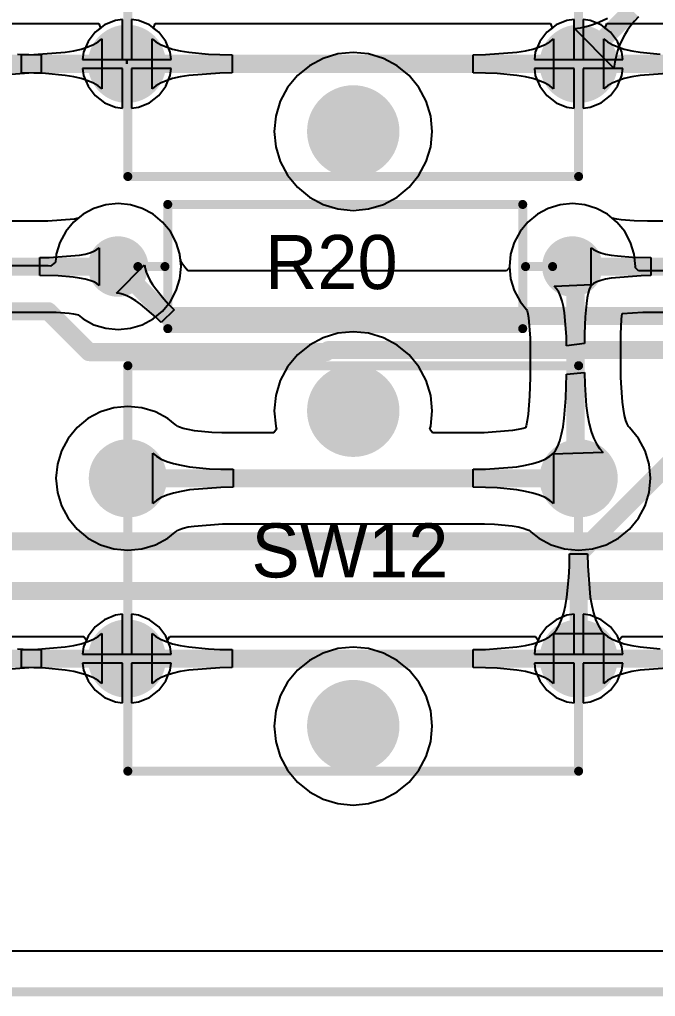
# Model space of a CAD drawing. Header units: millimetres. Extents: x 0 to 140, y 0 to 130.
# Drawn here: x 51.51 to 69.42, y -0.13 to 27.41 of the extents above; entities that cross this region are included whole.
import ezdxf

# ---------------------------------------------------------------- set-up
doc = ezdxf.new("R2010")
doc.units = ezdxf.units.MM
for name, color, linetype in [('BottomLayer', 5, 'Continuous'), ('BottomSolder', 6, 'Continuous'), ('KeepOutLayer', 6, 'Continuous'), ('MultiLayer', 9, 'Continuous'), ('PadHoleLayer', 156, 'Continuous'), ('TopLayer', 1, 'Continuous'), ('TopOverlay', 2, 'Continuous'), ('TopSolder', 216, 'Continuous')]:
    doc.layers.add(name, color=color, linetype=linetype)

msp = doc.modelspace()

# ---------------------------------------------------------------- hatches: boundary and pattern name
at = {"layer": 'BottomLayer'}
h = msp.add_hatch(color=5, dxfattribs=at)
edge = h.paths.add_edge_path()
edge.add_arc((54.532, 26.161), 1, 0, 360)
h = msp.add_hatch(color=5, dxfattribs=at)
edge = h.paths.add_edge_path()
edge.add_arc((67.258, 26.161), 1, 0, 360)
h = msp.add_hatch(color=5, dxfattribs=at)
edge = h.paths.add_edge_path()
edge.add_arc((60.908, 24.256), 1.2, 0, 360)
h = msp.add_hatch(color=5, dxfattribs=at)
edge = h.paths.add_edge_path()
edge.add_arc((54.282, 20.447), 0.75, 0, 360)
h = msp.add_hatch(color=5, dxfattribs=at)
edge = h.paths.add_edge_path()
edge.add_arc((67.082, 20.447), 0.75, 0, 360)
h = msp.add_hatch(color=5, dxfattribs=at)
edge = h.paths.add_edge_path()
edge.add_arc((60.908, 16.383), 1.2, 0, 360)
h = msp.add_hatch(color=5, dxfattribs=at)
edge = h.paths.add_edge_path()
edge.add_arc((54.558, 14.478), 1, 0, 360)
h = msp.add_hatch(color=5, dxfattribs=at)
edge = h.paths.add_edge_path()
edge.add_arc((67.258, 14.478), 1, 0, 360)
h = msp.add_hatch(color=5, dxfattribs=at)
edge = h.paths.add_edge_path()
edge.add_arc((54.532, 9.398), 1, 0, 360)
h = msp.add_hatch(color=5, dxfattribs=at)
edge = h.paths.add_edge_path()
edge.add_arc((67.258, 9.398), 1, 0, 360)
h = msp.add_hatch(color=5, dxfattribs=at)
edge = h.paths.add_edge_path()
edge.add_arc((60.908, 7.493), 1.2, 0, 360)
at = {"layer": 'BottomSolder'}
h = msp.add_hatch(color=6, dxfattribs=at)
edge = h.paths.add_edge_path()
edge.add_arc((54.532, 26.161), 1.102, 0, 360)
h = msp.add_hatch(color=6, dxfattribs=at)
edge = h.paths.add_edge_path()
edge.add_arc((67.258, 26.161), 1.102, 0, 360)
h = msp.add_hatch(color=6, dxfattribs=at)
edge = h.paths.add_edge_path()
edge.add_arc((60.908, 24.256), 1.302, 0, 360)
h = msp.add_hatch(color=6, dxfattribs=at)
edge = h.paths.add_edge_path()
edge.add_arc((54.282, 20.447), 0.852, 0, 360)
h = msp.add_hatch(color=6, dxfattribs=at)
edge = h.paths.add_edge_path()
edge.add_arc((67.082, 20.447), 0.852, 0, 360)
h = msp.add_hatch(color=6, dxfattribs=at)
edge = h.paths.add_edge_path()
edge.add_arc((60.908, 16.383), 1.302, 0, 360)
h = msp.add_hatch(color=6, dxfattribs=at)
edge = h.paths.add_edge_path()
edge.add_arc((54.558, 14.478), 1.102, 0, 360)
h = msp.add_hatch(color=6, dxfattribs=at)
edge = h.paths.add_edge_path()
edge.add_arc((67.258, 14.478), 1.102, 0, 360)
h = msp.add_hatch(color=6, dxfattribs=at)
edge = h.paths.add_edge_path()
edge.add_arc((54.532, 9.398), 1.102, 0, 360)
h = msp.add_hatch(color=6, dxfattribs=at)
edge = h.paths.add_edge_path()
edge.add_arc((67.258, 9.398), 1.102, 0, 360)
h = msp.add_hatch(color=6, dxfattribs=at)
edge = h.paths.add_edge_path()
edge.add_arc((60.908, 7.493), 1.302, 0, 360)
at = {"layer": 'MultiLayer'}
h = msp.add_hatch(color=9, dxfattribs=at)
edge = h.paths.add_edge_path()
edge.add_arc((54.532, 26.161), 1, 0, 360)
h = msp.add_hatch(color=9, dxfattribs=at)
edge = h.paths.add_edge_path()
edge.add_arc((67.258, 26.161), 1, 0, 360)
h = msp.add_hatch(color=9, dxfattribs=at)
edge = h.paths.add_edge_path()
edge.add_arc((60.908, 24.256), 1.2, 0, 360)
h = msp.add_hatch(color=9, dxfattribs=at)
edge = h.paths.add_edge_path()
edge.add_arc((54.282, 20.447), 0.75, 0, 360)
h = msp.add_hatch(color=9, dxfattribs=at)
edge = h.paths.add_edge_path()
edge.add_arc((67.082, 20.447), 0.75, 0, 360)
h = msp.add_hatch(color=9, dxfattribs=at)
edge = h.paths.add_edge_path()
edge.add_arc((60.908, 16.383), 1.2, 0, 360)
h = msp.add_hatch(color=9, dxfattribs=at)
edge = h.paths.add_edge_path()
edge.add_arc((54.558, 14.478), 1, 0, 360)
h = msp.add_hatch(color=9, dxfattribs=at)
edge = h.paths.add_edge_path()
edge.add_arc((67.258, 14.478), 1, 0, 360)
h = msp.add_hatch(color=9, dxfattribs=at)
edge = h.paths.add_edge_path()
edge.add_arc((54.532, 9.398), 1, 0, 360)
h = msp.add_hatch(color=9, dxfattribs=at)
edge = h.paths.add_edge_path()
edge.add_arc((67.258, 9.398), 1, 0, 360)
h = msp.add_hatch(color=9, dxfattribs=at)
edge = h.paths.add_edge_path()
edge.add_arc((60.908, 7.493), 1.2, 0, 360)
at = {"layer": 'PadHoleLayer'}
h = msp.add_hatch(color=156, dxfattribs=at)
edge = h.paths.add_edge_path()
edge.add_arc((54.532, 26.161), 0.6, 0, 360)
h = msp.add_hatch(color=156, dxfattribs=at)
edge = h.paths.add_edge_path()
edge.add_arc((67.258, 26.161), 0.6, 0, 360)
h = msp.add_hatch(color=156, dxfattribs=at)
edge = h.paths.add_edge_path()
edge.add_arc((60.908, 24.256), 1, 0, 360)
h = msp.add_hatch(color=156, dxfattribs=at)
edge = h.paths.add_edge_path()
edge.add_arc((54.282, 20.447), 0.35, 0, 360)
h = msp.add_hatch(color=156, dxfattribs=at)
edge = h.paths.add_edge_path()
edge.add_arc((67.082, 20.447), 0.35, 0, 360)
h = msp.add_hatch(color=156, dxfattribs=at)
edge = h.paths.add_edge_path()
edge.add_arc((60.908, 16.383), 1, 0, 360)
h = msp.add_hatch(color=156, dxfattribs=at)
edge = h.paths.add_edge_path()
edge.add_arc((54.558, 14.478), 0.6, 0, 360)
h = msp.add_hatch(color=156, dxfattribs=at)
edge = h.paths.add_edge_path()
edge.add_arc((67.258, 14.478), 0.6, 0, 360)
h = msp.add_hatch(color=156, dxfattribs=at)
edge = h.paths.add_edge_path()
edge.add_arc((54.532, 9.398), 0.6, 0, 360)
h = msp.add_hatch(color=156, dxfattribs=at)
edge = h.paths.add_edge_path()
edge.add_arc((67.258, 9.398), 0.6, 0, 360)
h = msp.add_hatch(color=156, dxfattribs=at)
edge = h.paths.add_edge_path()
edge.add_arc((60.908, 7.493), 1, 0, 360)
at = {"layer": 'TopLayer'}
h = msp.add_hatch(color=1, dxfattribs=at)
edge = h.paths.add_edge_path()
edge.add_arc((54.532, 26.161), 1, 0, 360)
h = msp.add_hatch(color=1, dxfattribs=at)
edge = h.paths.add_edge_path()
edge.add_arc((67.258, 26.161), 1, 0, 360)
h = msp.add_hatch(color=1, dxfattribs=at)
edge = h.paths.add_edge_path()
edge.add_arc((60.908, 24.256), 1.2, 0, 360)
h = msp.add_hatch(color=1, dxfattribs=at)
edge = h.paths.add_edge_path()
edge.add_arc((54.282, 20.447), 0.75, 0, 360)
h = msp.add_hatch(color=1, dxfattribs=at)
edge = h.paths.add_edge_path()
edge.add_arc((67.082, 20.447), 0.75, 0, 360)
h = msp.add_hatch(color=1, dxfattribs=at)
edge = h.paths.add_edge_path()
edge.add_arc((60.908, 16.383), 1.2, 0, 360)
h = msp.add_hatch(color=1, dxfattribs=at)
edge = h.paths.add_edge_path()
edge.add_arc((54.558, 14.478), 1, 0, 360)
h = msp.add_hatch(color=1, dxfattribs=at)
edge = h.paths.add_edge_path()
edge.add_arc((67.258, 14.478), 1, 0, 360)
h = msp.add_hatch(color=1, dxfattribs=at)
edge = h.paths.add_edge_path()
edge.add_arc((54.532, 9.398), 1, 0, 360)
h = msp.add_hatch(color=1, dxfattribs=at)
edge = h.paths.add_edge_path()
edge.add_arc((67.258, 9.398), 1, 0, 360)
h = msp.add_hatch(color=1, dxfattribs=at)
edge = h.paths.add_edge_path()
edge.add_arc((60.908, 7.493), 1.2, 0, 360)
at = {"layer": 'TopSolder'}
h = msp.add_hatch(color=216, dxfattribs=at)
edge = h.paths.add_edge_path()
edge.add_arc((54.532, 26.161), 1.102, 0, 360)
h = msp.add_hatch(color=216, dxfattribs=at)
edge = h.paths.add_edge_path()
edge.add_arc((67.258, 26.161), 1.102, 0, 360)
h = msp.add_hatch(color=216, dxfattribs=at)
edge = h.paths.add_edge_path()
edge.add_arc((60.908, 24.256), 1.302, 0, 360)
h = msp.add_hatch(color=216, dxfattribs=at)
edge = h.paths.add_edge_path()
edge.add_arc((54.282, 20.447), 0.852, 0, 360)
h = msp.add_hatch(color=216, dxfattribs=at)
edge = h.paths.add_edge_path()
edge.add_arc((67.082, 20.447), 0.852, 0, 360)
h = msp.add_hatch(color=216, dxfattribs=at)
edge = h.paths.add_edge_path()
edge.add_arc((60.908, 16.383), 1.302, 0, 360)
h = msp.add_hatch(color=216, dxfattribs=at)
edge = h.paths.add_edge_path()
edge.add_arc((54.558, 14.478), 1.102, 0, 360)
h = msp.add_hatch(color=216, dxfattribs=at)
edge = h.paths.add_edge_path()
edge.add_arc((67.258, 14.478), 1.102, 0, 360)
h = msp.add_hatch(color=216, dxfattribs=at)
edge = h.paths.add_edge_path()
edge.add_arc((54.532, 9.398), 1.102, 0, 360)
h = msp.add_hatch(color=216, dxfattribs=at)
edge = h.paths.add_edge_path()
edge.add_arc((67.258, 9.398), 1.102, 0, 360)
h = msp.add_hatch(color=216, dxfattribs=at)
edge = h.paths.add_edge_path()
edge.add_arc((60.908, 7.493), 1.302, 0, 360)

# ---------------------------------------------------------------- linework, layer by layer
at = {"layer": 'BottomLayer'}
for p, q in [((54.205, 27.383), (53.9, 27.256)), ((54.405, 27.409), (54.205, 27.383)), ((54.405, 26.288), (54.405, 27.409)), ((54.86, 27.383), (54.659, 27.409)), ((54.659, 27.409), (54.659, 26.288)), ((55.165, 27.256), (54.86, 27.383)), ((66.93, 27.383), (66.625, 27.256)), ((67.131, 27.409), (66.93, 27.383)), ((67.131, 26.288), (67.131, 27.409)), ((67.585, 27.383), (67.385, 27.409)), ((67.385, 27.409), (67.385, 26.288)), ((67.89, 27.256), (67.585, 27.383)), ((67.628, 27.259), (67.781, 27.314)), ((67.781, 27.314), (67.928, 27.379)), ((67.928, 27.379), (68.07, 27.453)), ((68.832, 27.368), (68.728, 27.242)), ((68.945, 27.489), (68.832, 27.368)), ((53.638, 27.055), (53.437, 26.793)), ((53.9, 27.256), (53.638, 27.055)), ((55.427, 27.055), (55.165, 27.256)), ((55.628, 26.793), (55.427, 27.055)), ((66.363, 27.055), (66.162, 26.793)), ((66.625, 27.256), (66.363, 27.055)), ((67.139, 27.154), (67.307, 27.179)), ((68.251, 26.042), (67.139, 27.154)), ((67.307, 27.179), (67.47, 27.214)), ((67.47, 27.214), (67.628, 27.259)), ((68.152, 27.055), (67.89, 27.256)), ((68.353, 26.793), (68.152, 27.055)), ((68.634, 27.11), (68.55, 26.973)), ((68.728, 27.242), (68.634, 27.11)), ((53.437, 26.793), (53.311, 26.488)), ((53.59, 26.705), (53.721, 26.782)), ((53.721, 26.782), (53.826, 26.869)), ((53.826, 26.869), (53.826, 25.453)), ((55.239, 25.453), (55.239, 26.869)), ((55.239, 26.869), (55.343, 26.782)), ((55.343, 26.782), (55.475, 26.705)), ((55.754, 26.488), (55.628, 26.793)), ((66.162, 26.793), (66.036, 26.488)), ((66.315, 26.705), (66.447, 26.782)), ((66.447, 26.782), (66.551, 26.869)), ((66.551, 26.869), (66.551, 25.453)), ((67.964, 25.453), (67.964, 26.869)), ((67.964, 26.869), (68.069, 26.782)), ((68.069, 26.782), (68.2, 26.705)), ((68.479, 26.488), (68.353, 26.793)), ((68.475, 26.831), (68.411, 26.684)), ((68.55, 26.973), (68.475, 26.831)), ((51.913, 26.42), (52.794, 26.488)), ((52.794, 26.488), (53.033, 26.528)), ((53.033, 26.528), (53.246, 26.578)), ((53.246, 26.578), (53.431, 26.637)), ((53.311, 26.488), (53.284, 26.288)), ((53.431, 26.637), (53.59, 26.705)), ((55.475, 26.705), (55.633, 26.637)), ((55.633, 26.637), (55.819, 26.578)), ((55.78, 26.288), (55.754, 26.488)), ((55.819, 26.578), (56.031, 26.528)), ((56.031, 26.528), (56.271, 26.488)), ((56.271, 26.488), (56.831, 26.433)), ((60.473, 26.44), (60.056, 26.313)), ((60.908, 26.483), (60.473, 26.44)), ((61.342, 26.44), (60.908, 26.483)), ((61.76, 26.313), (61.342, 26.44)), ((64.638, 26.42), (65.519, 26.488)), ((65.519, 26.488), (65.759, 26.528)), ((65.759, 26.528), (65.971, 26.578)), ((65.971, 26.578), (66.157, 26.637)), ((66.036, 26.488), (66.01, 26.288)), ((66.157, 26.637), (66.315, 26.705)), ((68.2, 26.705), (68.359, 26.637)), ((68.356, 26.531), (68.311, 26.374)), ((68.411, 26.684), (68.356, 26.531)), ((68.359, 26.637), (68.544, 26.578)), ((68.506, 26.288), (68.479, 26.488)), ((68.544, 26.578), (68.757, 26.528)), ((68.757, 26.528), (68.996, 26.488)), ((68.996, 26.488), (69.556, 26.433)), ((51.447, 26.433), (51.768, 26.42)), ((51.565, 26.415), (51.913, 26.42)), ((51.565, 25.907), (51.565, 26.415)), ((51.768, 26.42), (52.116, 26.415)), ((52.116, 26.415), (52.116, 25.907)), ((53.284, 26.288), (54.405, 26.288)), ((54.659, 26.288), (55.78, 26.288)), ((56.831, 26.433), (57.152, 26.42)), ((57.152, 26.42), (57.5, 26.415)), ((57.5, 26.415), (57.5, 25.907)), ((60.056, 26.313), (59.671, 26.107)), ((62.145, 26.107), (61.76, 26.313)), ((64.291, 26.415), (64.638, 26.42)), ((64.291, 25.907), (64.291, 26.415)), ((66.01, 26.288), (67.131, 26.288)), ((67.385, 26.288), (68.506, 26.288)), ((68.276, 26.211), (68.251, 26.042)), ((68.311, 26.374), (68.276, 26.211)), ((51.768, 25.902), (50.887, 25.834)), ((51.913, 25.902), (51.565, 25.907)), ((52.116, 25.907), (51.768, 25.902)), ((52.234, 25.889), (51.913, 25.902)), ((52.794, 25.834), (52.234, 25.889)), ((54.405, 26.034), (53.284, 26.034)), ((53.284, 26.034), (53.311, 25.834)), ((54.405, 24.913), (54.405, 26.034)), ((55.78, 26.034), (54.659, 26.034)), ((54.659, 26.034), (54.659, 24.913)), ((55.754, 25.834), (55.78, 26.034)), ((57.152, 25.902), (56.271, 25.834)), ((57.5, 25.907), (57.152, 25.902)), ((59.671, 26.107), (59.333, 25.831)), ((62.482, 25.831), (62.145, 26.107)), ((64.638, 25.902), (64.291, 25.907)), ((64.959, 25.889), (64.638, 25.902)), ((65.519, 25.834), (64.959, 25.889)), ((67.131, 26.034), (66.01, 26.034)), ((66.01, 26.034), (66.036, 25.834)), ((67.131, 24.913), (67.131, 26.034)), ((68.506, 26.034), (67.385, 26.034)), ((67.385, 26.034), (67.385, 24.913)), ((68.479, 25.834), (68.506, 26.034)), ((69.877, 25.902), (68.996, 25.834)), ((53.033, 25.794), (52.794, 25.834)), ((53.246, 25.744), (53.033, 25.794)), ((53.431, 25.685), (53.246, 25.744)), ((53.311, 25.834), (53.437, 25.529)), ((53.59, 25.617), (53.431, 25.685)), ((53.721, 25.54), (53.59, 25.617)), ((55.475, 25.617), (55.343, 25.54)), ((55.633, 25.685), (55.475, 25.617)), ((55.628, 25.529), (55.754, 25.834)), ((55.819, 25.744), (55.633, 25.685)), ((56.031, 25.794), (55.819, 25.744)), ((56.271, 25.834), (56.031, 25.794)), ((59.333, 25.831), (59.056, 25.493)), ((62.759, 25.493), (62.482, 25.831)), ((65.759, 25.794), (65.519, 25.834)), ((65.971, 25.744), (65.759, 25.794)), ((66.157, 25.685), (65.971, 25.744)), ((66.036, 25.834), (66.162, 25.529)), ((66.315, 25.617), (66.157, 25.685)), ((66.447, 25.54), (66.315, 25.617)), ((68.2, 25.617), (68.069, 25.54)), ((68.359, 25.685), (68.2, 25.617)), ((68.353, 25.529), (68.479, 25.834)), ((68.544, 25.744), (68.359, 25.685)), ((68.757, 25.794), (68.544, 25.744)), ((68.996, 25.834), (68.757, 25.794)), ((53.437, 25.529), (53.638, 25.267)), ((53.826, 25.453), (53.721, 25.54)), ((55.343, 25.54), (55.239, 25.453)), ((55.427, 25.267), (55.628, 25.529)), ((59.056, 25.493), (58.851, 25.108)), ((62.965, 25.108), (62.759, 25.493)), ((66.162, 25.529), (66.363, 25.267)), ((66.551, 25.453), (66.447, 25.54)), ((68.069, 25.54), (67.964, 25.453)), ((68.152, 25.267), (68.353, 25.529)), ((53.638, 25.267), (53.9, 25.066)), ((53.9, 25.066), (54.205, 24.939)), ((54.86, 24.939), (55.165, 25.066)), ((55.165, 25.066), (55.427, 25.267)), ((58.851, 25.108), (58.724, 24.69)), ((63.092, 24.69), (62.965, 25.108)), ((66.363, 25.267), (66.625, 25.066)), ((66.625, 25.066), (66.93, 24.939)), ((67.585, 24.939), (67.89, 25.066)), ((67.89, 25.066), (68.152, 25.267)), ((54.205, 24.939), (54.405, 24.913)), ((54.659, 24.913), (54.86, 24.939)), ((66.93, 24.939), (67.131, 24.913)), ((67.385, 24.913), (67.585, 24.939)), ((58.724, 24.69), (58.681, 24.256)), ((63.134, 24.256), (63.092, 24.69)), ((58.681, 24.256), (58.724, 23.822)), ((63.092, 23.822), (63.134, 24.256)), ((58.724, 23.822), (58.851, 23.404)), ((62.965, 23.404), (63.092, 23.822)), ((58.851, 23.404), (59.056, 23.019)), ((62.759, 23.019), (62.965, 23.404)), ((59.056, 23.019), (59.333, 22.681)), ((62.482, 22.681), (62.759, 23.019)), ((59.333, 22.681), (59.671, 22.405)), ((62.145, 22.405), (62.482, 22.681)), ((59.671, 22.405), (60.056, 22.199)), ((61.76, 22.199), (62.145, 22.405)), ((53.603, 22.086), (53.296, 21.922)), ((53.936, 22.187), (53.603, 22.086)), ((54.282, 22.222), (53.936, 22.187)), ((54.629, 22.187), (54.282, 22.222)), ((54.961, 22.086), (54.629, 22.187)), ((55.268, 21.922), (54.961, 22.086)), ((60.056, 22.199), (60.473, 22.072)), ((60.473, 22.072), (60.908, 22.029)), ((60.908, 22.029), (61.342, 22.072)), ((61.342, 22.072), (61.76, 22.199)), ((66.403, 22.086), (66.096, 21.922)), ((66.736, 22.187), (66.403, 22.086)), ((67.082, 22.222), (66.736, 22.187)), ((67.429, 22.187), (67.082, 22.222)), ((67.761, 22.086), (67.429, 22.187)), ((68.068, 21.922), (67.761, 22.086)), ((53.057, 21.787), (52.3, 21.728)), ((53.12, 21.8), (53.057, 21.787)), ((53.16, 21.81), (53.12, 21.8)), ((53.296, 21.922), (53.16, 21.81)), ((55.537, 21.702), (55.268, 21.922)), ((66.096, 21.922), (65.828, 21.702)), ((68.205, 21.81), (68.068, 21.922)), ((68.245, 21.8), (68.205, 21.81)), ((68.338, 21.781), (68.245, 21.8)), ((68.459, 21.765), (68.338, 21.781)), ((68.824, 21.736), (68.459, 21.765)), ((52.284, 21.728), (51.088, 21.728)), ((52.3, 21.728), (52.284, 21.728)), ((55.758, 21.433), (55.537, 21.702)), ((65.828, 21.702), (65.607, 21.433)), ((69.197, 21.728), (68.824, 21.736)), ((70.393, 21.728), (69.197, 21.728)), ((55.922, 21.126), (55.758, 21.433)), ((65.607, 21.433), (65.443, 21.126)), ((53.686, 20.925), (53.752, 20.978)), ((53.752, 20.978), (53.752, 19.916)), ((56.023, 20.793), (55.922, 21.126)), ((65.443, 21.126), (65.342, 20.793)), ((67.612, 19.916), (67.612, 20.978)), ((67.612, 20.978), (67.679, 20.925)), ((52.077, 20.701), (52.345, 20.704)), ((52.077, 20.193), (52.077, 20.701)), ((52.345, 20.704), (53.195, 20.77)), ((53.195, 20.77), (53.351, 20.801)), ((53.351, 20.801), (53.485, 20.837)), ((53.485, 20.837), (53.597, 20.878)), ((53.597, 20.878), (53.686, 20.925)), ((56.057, 20.447), (56.023, 20.793)), ((65.342, 20.793), (65.308, 20.447)), ((67.679, 20.925), (67.768, 20.878)), ((67.768, 20.878), (67.879, 20.837)), ((67.879, 20.837), (68.013, 20.801)), ((68.013, 20.801), (68.17, 20.77)), ((68.17, 20.77), (68.349, 20.745)), ((68.349, 20.745), (68.773, 20.712)), ((68.773, 20.712), (69.288, 20.701)), ((69.288, 20.701), (69.288, 20.193)), ((56.023, 20.101), (56.057, 20.447)), ((65.308, 20.447), (65.342, 20.101)), ((52.591, 20.182), (52.077, 20.193)), ((53.016, 20.149), (52.591, 20.182)), ((53.195, 20.124), (53.016, 20.149)), ((53.351, 20.093), (53.195, 20.124)), ((68.17, 20.124), (68.013, 20.093)), ((69.019, 20.19), (68.17, 20.124)), ((69.288, 20.193), (69.019, 20.19)), ((53.485, 20.057), (53.351, 20.093)), ((53.597, 20.016), (53.485, 20.057)), ((53.686, 19.969), (53.597, 20.016)), ((53.752, 19.916), (53.686, 19.969)), ((55.922, 19.768), (56.023, 20.101)), ((65.342, 20.101), (65.443, 19.768)), ((66.572, 19.897), (67.634, 19.939)), ((66.638, 19.823), (66.572, 19.897)), ((67.594, 19.881), (67.558, 19.799)), ((67.634, 19.939), (67.594, 19.881)), ((67.679, 19.969), (67.612, 19.916)), ((67.768, 20.016), (67.679, 19.969)), ((67.879, 20.057), (67.768, 20.016)), ((68.013, 20.093), (67.879, 20.057)), ((55.758, 19.461), (55.922, 19.768)), ((65.443, 19.768), (65.607, 19.461)), ((66.696, 19.728), (66.638, 19.823)), ((66.748, 19.612), (66.696, 19.728)), ((66.792, 19.475), (66.748, 19.612)), ((67.5, 19.564), (67.476, 19.41)), ((67.527, 19.694), (67.5, 19.564)), ((67.558, 19.799), (67.527, 19.694)), ((55.537, 19.192), (55.758, 19.461)), ((65.607, 19.461), (65.793, 19.235)), ((66.83, 19.317), (66.792, 19.475)), ((66.861, 19.139), (66.83, 19.317)), ((67.476, 19.41), (67.443, 19.03)), ((50.972, 19.166), (52.167, 19.166)), ((52.167, 19.166), (52.54, 19.158)), ((52.54, 19.158), (52.905, 19.129)), ((52.905, 19.129), (53.026, 19.113)), ((53.026, 19.113), (53.12, 19.094)), ((53.12, 19.094), (53.16, 19.084)), ((53.16, 19.084), (53.296, 18.972)), ((55.268, 18.972), (55.537, 19.192)), ((65.793, 19.235), (65.805, 19.196)), ((65.805, 19.196), (65.826, 19.11)), ((65.826, 19.11), (65.843, 19.011)), ((65.843, 19.011), (65.888, 18.431)), ((66.913, 18.478), (66.861, 19.139)), ((67.443, 19.03), (67.426, 18.554)), ((68.466, 18.967), (68.48, 19.12)), ((68.48, 19.12), (69.065, 19.166)), ((69.065, 19.166), (69.081, 19.166)), ((69.081, 19.166), (70.277, 19.166)), ((53.296, 18.972), (53.603, 18.808)), ((53.603, 18.808), (53.936, 18.707)), ((54.629, 18.707), (54.961, 18.808)), ((54.961, 18.808), (55.268, 18.972)), ((68.451, 18.538), (68.466, 18.967)), ((53.936, 18.707), (54.282, 18.672)), ((54.282, 18.672), (54.629, 18.707)), ((60.473, 18.567), (60.056, 18.44)), ((60.908, 18.61), (60.473, 18.567)), ((61.342, 18.567), (60.908, 18.61)), ((61.76, 18.44), (61.342, 18.567)), ((66.916, 18.216), (66.913, 18.478)), ((67.426, 18.554), (67.424, 18.279)), ((68.451, 17.329), (68.451, 18.538)), ((59.671, 18.234), (59.333, 17.958)), ((60.056, 18.44), (59.671, 18.234)), ((62.145, 18.234), (61.76, 18.44)), ((62.482, 17.958), (62.145, 18.234)), ((65.888, 18.431), (65.889, 18.376)), ((65.889, 18.376), (65.889, 17.333)), ((67.424, 18.279), (66.916, 18.216)), ((59.333, 17.958), (59.056, 17.62)), ((62.759, 17.62), (62.482, 17.958)), ((59.056, 17.62), (58.851, 17.235)), ((62.965, 17.235), (62.759, 17.62)), ((66.901, 16.738), (66.916, 17.418)), ((66.916, 17.418), (67.424, 17.464)), ((67.424, 17.464), (67.429, 17.123)), ((58.851, 17.235), (58.724, 16.817)), ((63.092, 16.817), (62.965, 17.235)), ((65.889, 17.333), (65.877, 16.791)), ((67.429, 17.123), (67.471, 16.518)), ((68.453, 17.166), (68.451, 17.329)), ((68.491, 16.624), (68.453, 17.166)), ((58.724, 16.817), (58.681, 16.383)), ((63.134, 16.383), (63.092, 16.817)), ((65.877, 16.791), (65.835, 16.288)), ((66.854, 16.172), (66.901, 16.738)), ((68.519, 16.423), (68.491, 16.624)), ((53.783, 16.35), (53.432, 16.162)), ((54.163, 16.465), (53.783, 16.35)), ((54.558, 16.504), (54.163, 16.465)), ((54.953, 16.465), (54.558, 16.504)), ((55.333, 16.35), (54.953, 16.465)), ((55.683, 16.162), (55.333, 16.35)), ((58.681, 16.383), (58.724, 15.949)), ((63.092, 15.949), (63.134, 16.383)), ((65.835, 16.288), (65.809, 16.107)), ((67.471, 16.518), (67.507, 16.254)), ((67.507, 16.254), (67.554, 16.016)), ((68.553, 16.247), (68.519, 16.423)), ((68.59, 16.11), (68.553, 16.247)), ((53.432, 16.162), (53.125, 15.91)), ((55.89, 15.992), (55.683, 16.162)), ((55.917, 15.976), (55.89, 15.992)), ((55.958, 15.942), (55.917, 15.976)), ((65.809, 16.107), (65.779, 15.959)), ((66.819, 15.932), (66.854, 16.172)), ((67.554, 16.016), (67.611, 15.802)), ((68.625, 16.012), (68.59, 16.11)), ((68.652, 15.955), (68.625, 16.012)), ((53.125, 15.91), (52.873, 15.603)), ((55.963, 15.939), (55.958, 15.942)), ((56.017, 15.916), (55.963, 15.939)), ((56.117, 15.884), (56.017, 15.916)), ((56.26, 15.85), (56.117, 15.884)), ((56.432, 15.821), (56.26, 15.85)), ((56.928, 15.773), (56.432, 15.821)), ((57.206, 15.761), (56.928, 15.773)), ((57.364, 15.759), (57.206, 15.761)), ((58.675, 15.759), (57.364, 15.759)), ((58.75, 15.861), (58.675, 15.759)), ((58.724, 15.949), (58.75, 15.861)), ((63.065, 15.861), (63.092, 15.949)), ((63.141, 15.759), (63.065, 15.861)), ((64.452, 15.759), (63.141, 15.759)), ((64.592, 15.761), (64.452, 15.759)), ((65.394, 15.823), (64.592, 15.761)), ((65.556, 15.85), (65.394, 15.823)), ((65.699, 15.884), (65.556, 15.85)), ((65.765, 15.905), (65.699, 15.884)), ((65.779, 15.959), (65.765, 15.905)), ((66.727, 15.539), (66.777, 15.721)), ((66.777, 15.721), (66.819, 15.932)), ((67.611, 15.802), (67.679, 15.615)), ((68.663, 15.939), (68.652, 15.955)), ((68.684, 15.916), (68.663, 15.939)), ((68.69, 15.91), (68.684, 15.916)), ((68.942, 15.603), (68.69, 15.91)), ((52.873, 15.603), (52.686, 15.253)), ((66.669, 15.385), (66.727, 15.539)), ((67.679, 15.615), (67.757, 15.453)), ((67.757, 15.453), (67.846, 15.316)), ((69.129, 15.253), (68.942, 15.603)), ((52.686, 15.253), (52.571, 14.873)), ((55.264, 13.77), (55.264, 15.186)), ((55.264, 15.186), (55.369, 15.099)), ((66.447, 15.099), (66.551, 15.186)), ((66.53, 15.163), (66.603, 15.26)), ((67.945, 15.205), (66.53, 15.163)), ((66.551, 15.186), (66.551, 13.77)), ((66.603, 15.26), (66.669, 15.385)), ((67.846, 15.316), (67.945, 15.205)), ((69.245, 14.873), (69.129, 15.253)), ((52.571, 14.873), (52.532, 14.478)), ((55.369, 15.099), (55.5, 15.022)), ((55.5, 15.022), (55.659, 14.954)), ((55.659, 14.954), (55.844, 14.895)), ((55.844, 14.895), (56.057, 14.845)), ((65.759, 14.845), (65.971, 14.895)), ((65.971, 14.895), (66.157, 14.954)), ((66.157, 14.954), (66.315, 15.022)), ((66.315, 15.022), (66.447, 15.099)), ((69.283, 14.478), (69.245, 14.873)), ((56.057, 14.845), (56.296, 14.805)), ((56.296, 14.805), (56.856, 14.75)), ((56.856, 14.75), (57.177, 14.737)), ((57.177, 14.737), (57.525, 14.732)), ((57.525, 14.732), (57.525, 14.224)), ((64.291, 14.732), (64.638, 14.737)), ((64.291, 14.224), (64.291, 14.732)), ((64.638, 14.737), (65.519, 14.805)), ((65.519, 14.805), (65.759, 14.845)), ((52.532, 14.478), (52.571, 14.083)), ((69.245, 14.083), (69.283, 14.478)), ((52.571, 14.083), (52.686, 13.703)), ((55.844, 14.061), (55.659, 14.002)), ((56.057, 14.111), (55.844, 14.061)), ((56.296, 14.151), (56.057, 14.111)), ((57.177, 14.219), (56.296, 14.151)), ((57.525, 14.224), (57.177, 14.219)), ((64.638, 14.219), (64.291, 14.224)), ((64.959, 14.206), (64.638, 14.219)), ((65.519, 14.151), (64.959, 14.206)), ((65.759, 14.111), (65.519, 14.151)), ((65.971, 14.061), (65.759, 14.111)), ((66.157, 14.002), (65.971, 14.061)), ((69.129, 13.703), (69.245, 14.083)), ((55.369, 13.857), (55.264, 13.77)), ((55.5, 13.934), (55.369, 13.857)), ((55.659, 14.002), (55.5, 13.934)), ((66.315, 13.934), (66.157, 14.002)), ((66.447, 13.857), (66.315, 13.934)), ((66.551, 13.77), (66.447, 13.857)), ((52.686, 13.703), (52.873, 13.353)), ((68.942, 13.353), (69.129, 13.703)), ((52.873, 13.353), (53.125, 13.046)), ((68.69, 13.046), (68.942, 13.353)), ((53.125, 13.046), (53.432, 12.794)), ((55.683, 12.794), (55.89, 12.964)), ((55.89, 12.964), (55.917, 12.98)), ((55.917, 12.98), (55.958, 13.014)), ((55.958, 13.014), (55.963, 13.017)), ((55.963, 13.017), (56.017, 13.04)), ((56.017, 13.04), (56.117, 13.072)), ((56.117, 13.072), (56.26, 13.106)), ((56.26, 13.106), (56.422, 13.133)), ((56.422, 13.133), (57.223, 13.195)), ((57.223, 13.195), (57.364, 13.197)), ((57.364, 13.197), (64.452, 13.197)), ((64.452, 13.197), (64.61, 13.195)), ((64.61, 13.195), (64.888, 13.183)), ((64.888, 13.183), (65.384, 13.135)), ((65.384, 13.135), (65.556, 13.106)), ((65.556, 13.106), (65.699, 13.072)), ((65.699, 13.072), (65.799, 13.04)), ((65.799, 13.04), (65.852, 13.017)), ((65.852, 13.017), (65.857, 13.014)), ((65.857, 13.014), (65.899, 12.98)), ((65.899, 12.98), (65.925, 12.964)), ((65.925, 12.964), (66.132, 12.794)), ((68.383, 12.794), (68.69, 13.046)), ((53.432, 12.794), (53.783, 12.606)), ((55.333, 12.606), (55.683, 12.794)), ((66.132, 12.794), (66.483, 12.606)), ((68.033, 12.606), (68.383, 12.794)), ((53.783, 12.606), (54.163, 12.491)), ((54.163, 12.491), (54.558, 12.452)), ((54.558, 12.452), (54.953, 12.491)), ((54.953, 12.491), (55.333, 12.606)), ((66.483, 12.606), (66.863, 12.491)), ((66.863, 12.491), (67.258, 12.452)), ((67.258, 12.452), (67.653, 12.491)), ((67.653, 12.491), (68.033, 12.606)), ((66.999, 12.003), (67.004, 12.345)), ((67.004, 12.345), (67.512, 12.345)), ((67.512, 12.345), (67.516, 12.003)), ((66.985, 11.686), (66.999, 12.003)), ((67.516, 12.003), (67.585, 11.132)), ((66.93, 11.132), (66.985, 11.686)), ((66.889, 10.894), (66.93, 11.132)), ((67.585, 11.132), (67.627, 10.894)), ((66.838, 10.683), (66.889, 10.894)), ((67.627, 10.894), (67.677, 10.683)), ((53.9, 10.493), (53.638, 10.292)), ((54.205, 10.62), (53.9, 10.493)), ((54.405, 10.646), (54.205, 10.62)), ((54.405, 9.525), (54.405, 10.646)), ((54.86, 10.62), (54.659, 10.646)), ((54.659, 10.646), (54.659, 9.525)), ((55.165, 10.493), (54.86, 10.62)), ((55.427, 10.292), (55.165, 10.493)), ((66.625, 10.493), (66.363, 10.292)), ((66.93, 10.62), (66.625, 10.493)), ((66.709, 10.338), (66.778, 10.497)), ((66.778, 10.497), (66.838, 10.683)), ((67.131, 10.646), (66.93, 10.62)), ((67.131, 9.525), (67.131, 10.646)), ((67.585, 10.62), (67.385, 10.646)), ((67.385, 10.646), (67.385, 9.525)), ((67.89, 10.493), (67.585, 10.62)), ((67.677, 10.683), (67.737, 10.497)), ((67.737, 10.497), (67.806, 10.338)), ((68.152, 10.292), (67.89, 10.493)), ((53.638, 10.292), (53.437, 10.03)), ((55.628, 10.03), (55.427, 10.292)), ((66.363, 10.292), (66.162, 10.03)), ((66.544, 10.098), (66.631, 10.205)), ((66.631, 10.205), (66.709, 10.338)), ((67.806, 10.338), (67.884, 10.205)), ((67.884, 10.205), (67.972, 10.098)), ((68.353, 10.03), (68.152, 10.292)), ((53.437, 10.03), (53.311, 9.725)), ((53.431, 9.874), (53.59, 9.942)), ((53.59, 9.942), (53.721, 10.019)), ((53.721, 10.019), (53.826, 10.106)), ((53.826, 10.106), (53.826, 8.69)), ((55.239, 8.69), (55.239, 10.106)), ((55.239, 10.106), (55.343, 10.019)), ((55.343, 10.019), (55.475, 9.942)), ((55.475, 9.942), (55.633, 9.874)), ((55.754, 9.725), (55.628, 10.03)), ((66.162, 10.03), (66.036, 9.725)), ((66.157, 9.874), (66.315, 9.942)), ((66.315, 9.942), (66.447, 10.019)), ((66.447, 10.019), (66.551, 10.106)), ((67.972, 10.098), (66.544, 10.098)), ((66.551, 10.106), (66.551, 8.69)), ((67.964, 8.69), (67.964, 10.106)), ((67.964, 10.106), (68.069, 10.019)), ((68.069, 10.019), (68.2, 9.942)), ((68.2, 9.942), (68.359, 9.874)), ((68.479, 9.725), (68.353, 10.03)), ((51.447, 9.67), (51.768, 9.657)), ((51.565, 9.652), (51.913, 9.657)), ((51.565, 9.144), (51.565, 9.652)), ((51.768, 9.657), (52.116, 9.652)), ((51.913, 9.657), (52.794, 9.725)), ((52.116, 9.652), (52.116, 9.144)), ((52.794, 9.725), (53.033, 9.765)), ((53.033, 9.765), (53.246, 9.815)), ((53.246, 9.815), (53.431, 9.874)), ((53.311, 9.725), (53.284, 9.525)), ((55.633, 9.874), (55.819, 9.815)), ((55.78, 9.525), (55.754, 9.725)), ((55.819, 9.815), (56.031, 9.765)), ((56.031, 9.765), (56.271, 9.725)), ((56.271, 9.725), (56.831, 9.67)), ((56.831, 9.67), (57.152, 9.657)), ((57.152, 9.657), (57.5, 9.652)), ((57.5, 9.652), (57.5, 9.144)), ((60.473, 9.677), (60.056, 9.55)), ((60.908, 9.72), (60.473, 9.677)), ((61.342, 9.677), (60.908, 9.72)), ((61.76, 9.55), (61.342, 9.677)), ((64.291, 9.652), (64.638, 9.657)), ((64.291, 9.144), (64.291, 9.652)), ((64.638, 9.657), (65.519, 9.725)), ((65.519, 9.725), (65.759, 9.765)), ((65.759, 9.765), (65.971, 9.815)), ((65.971, 9.815), (66.157, 9.874)), ((66.036, 9.725), (66.01, 9.525)), ((68.359, 9.874), (68.544, 9.815)), ((68.506, 9.525), (68.479, 9.725)), ((68.544, 9.815), (68.757, 9.765)), ((68.757, 9.765), (68.996, 9.725)), ((68.996, 9.725), (69.556, 9.67)), ((53.284, 9.525), (54.405, 9.525)), ((54.659, 9.525), (55.78, 9.525)), ((60.056, 9.55), (59.671, 9.344)), ((62.145, 9.344), (61.76, 9.55)), ((66.01, 9.525), (67.131, 9.525)), ((67.385, 9.525), (68.506, 9.525)), ((51.768, 9.139), (50.887, 9.071)), ((51.913, 9.139), (51.565, 9.144)), ((52.116, 9.144), (51.768, 9.139)), ((52.234, 9.126), (51.913, 9.139)), ((52.794, 9.071), (52.234, 9.126)), ((54.405, 9.271), (53.284, 9.271)), ((53.284, 9.271), (53.311, 9.071)), ((54.405, 8.15), (54.405, 9.271)), ((55.78, 9.271), (54.659, 9.271)), ((54.659, 9.271), (54.659, 8.15)), ((55.754, 9.071), (55.78, 9.271)), ((57.152, 9.139), (56.271, 9.071)), ((57.5, 9.144), (57.152, 9.139)), ((59.671, 9.344), (59.333, 9.068)), ((62.482, 9.068), (62.145, 9.344)), ((64.638, 9.139), (64.291, 9.144)), ((64.959, 9.126), (64.638, 9.139)), ((65.519, 9.071), (64.959, 9.126)), ((67.131, 9.271), (66.01, 9.271)), ((66.01, 9.271), (66.036, 9.071)), ((67.131, 8.15), (67.131, 9.271)), ((68.506, 9.271), (67.385, 9.271)), ((67.385, 9.271), (67.385, 8.15)), ((68.479, 9.071), (68.506, 9.271)), ((69.877, 9.139), (68.996, 9.071)), ((53.033, 9.031), (52.794, 9.071)), ((53.246, 8.981), (53.033, 9.031)), ((53.431, 8.922), (53.246, 8.981)), ((53.311, 9.071), (53.437, 8.766)), ((53.59, 8.854), (53.431, 8.922)), ((53.721, 8.777), (53.59, 8.854)), ((55.475, 8.854), (55.343, 8.777)), ((55.633, 8.922), (55.475, 8.854)), ((55.628, 8.766), (55.754, 9.071)), ((55.819, 8.981), (55.633, 8.922)), ((56.031, 9.031), (55.819, 8.981)), ((56.271, 9.071), (56.031, 9.031)), ((59.333, 9.068), (59.056, 8.73)), ((62.759, 8.73), (62.482, 9.068)), ((65.759, 9.031), (65.519, 9.071)), ((65.971, 8.981), (65.759, 9.031)), ((66.157, 8.922), (65.971, 8.981)), ((66.036, 9.071), (66.162, 8.766)), ((66.315, 8.854), (66.157, 8.922)), ((66.447, 8.777), (66.315, 8.854)), ((68.2, 8.854), (68.069, 8.777)), ((68.359, 8.922), (68.2, 8.854)), ((68.353, 8.766), (68.479, 9.071)), ((68.544, 8.981), (68.359, 8.922)), ((68.757, 9.031), (68.544, 8.981)), ((68.996, 9.071), (68.757, 9.031)), ((53.437, 8.766), (53.638, 8.504)), ((53.826, 8.69), (53.721, 8.777)), ((55.343, 8.777), (55.239, 8.69)), ((55.427, 8.504), (55.628, 8.766)), ((59.056, 8.73), (58.851, 8.345)), ((62.965, 8.345), (62.759, 8.73)), ((66.162, 8.766), (66.363, 8.504)), ((66.551, 8.69), (66.447, 8.777)), ((68.069, 8.777), (67.964, 8.69)), ((68.152, 8.504), (68.353, 8.766)), ((53.638, 8.504), (53.9, 8.303)), ((53.9, 8.303), (54.205, 8.176)), ((54.86, 8.176), (55.165, 8.303)), ((55.165, 8.303), (55.427, 8.504)), ((58.851, 8.345), (58.724, 7.927)), ((63.092, 7.927), (62.965, 8.345)), ((66.363, 8.504), (66.625, 8.303)), ((66.625, 8.303), (66.93, 8.176)), ((67.585, 8.176), (67.89, 8.303)), ((67.89, 8.303), (68.152, 8.504)), ((54.205, 8.176), (54.405, 8.15)), ((54.659, 8.15), (54.86, 8.176)), ((66.93, 8.176), (67.131, 8.15)), ((67.385, 8.15), (67.585, 8.176)), ((58.724, 7.927), (58.681, 7.493)), ((63.134, 7.493), (63.092, 7.927)), ((58.681, 7.493), (58.724, 7.059)), ((63.092, 7.059), (63.134, 7.493)), ((58.724, 7.059), (58.851, 6.641)), ((62.965, 6.641), (63.092, 7.059)), ((58.851, 6.641), (59.056, 6.256)), ((62.759, 6.256), (62.965, 6.641)), ((59.056, 6.256), (59.333, 5.918)), ((62.482, 5.918), (62.759, 6.256)), ((59.333, 5.918), (59.671, 5.642)), ((62.145, 5.642), (62.482, 5.918)), ((59.671, 5.642), (60.056, 5.436)), ((61.76, 5.436), (62.145, 5.642)), ((60.056, 5.436), (60.473, 5.309)), ((60.473, 5.309), (60.908, 5.266)), ((60.908, 5.266), (61.342, 5.309)), ((61.342, 5.309), (61.76, 5.436)), ((138.928, 1.153), (1.153, 1.153))]:
    msp.add_line(p, q, dxfattribs=at)
at = {"layer": 'BottomLayer', "const_width": 0.508}
for points in [[(67.258, 26.161), (68.766, 27.669)], [(49.148, 26.161), (54.532, 26.161)], [(54.532, 26.161), (67.258, 26.161)], [(67.258, 26.161), (72.642, 26.161)], [(48.973, 20.447), (54.282, 20.447)], [(67.082, 20.447), (72.392, 20.447)], [(67.082, 20.447), (67.17, 20.359)], [(67.17, 14.566), (67.17, 20.359)], [(67.258, 12.345), (73.65, 18.737)], [(54.558, 14.478), (67.258, 14.478)], [(67.17, 14.566), (67.258, 14.478)], [(67.258, 9.398), (67.258, 12.345)], [(49.148, 9.398), (54.532, 9.398)], [(54.532, 9.398), (67.258, 9.398)], [(67.258, 9.398), (72.642, 9.398)]]:
    msp.add_lwpolyline(points, dxfattribs=at)
at = {"layer": 'BottomLayer', "const_width": 0.254}
for points in [[(54.405, 26.161, 1), (54.659, 26.161, 1)], [(54.405, 26.161, 1), (54.659, 26.161, 1)], [(67.131, 26.161, 1), (67.385, 26.161, 1)], [(67.131, 26.161, 1), (67.385, 26.161, 1)], [(67.131, 26.161, 1), (67.385, 26.161, 1)], [(54.155, 20.447, 1), (54.409, 20.447, 1)], [(66.955, 20.447, 1), (67.209, 20.447, 1)], [(66.955, 20.447, 1), (67.209, 20.447, 1)], [(67.043, 20.359, 1), (67.297, 20.359, 1)], [(67.043, 20.359, 1), (67.297, 20.359, 1)], [(54.431, 14.478, 1), (54.685, 14.478, 1)], [(67.043, 14.566, 1), (67.297, 14.566, 1)], [(67.043, 14.566, 1), (67.297, 14.566, 1)], [(67.131, 14.478, 1), (67.385, 14.478, 1)], [(67.131, 14.478, 1), (67.385, 14.478, 1)], [(67.131, 12.345, 1), (67.385, 12.345, 1)], [(67.131, 12.345, 1), (67.385, 12.345, 1)], [(54.405, 9.398, 1), (54.659, 9.398, 1)], [(54.405, 9.398, 1), (54.659, 9.398, 1)], [(67.131, 9.398, 1), (67.385, 9.398, 1)], [(67.131, 9.398, 1), (67.385, 9.398, 1)], [(67.131, 9.398, 1), (67.385, 9.398, 1)]]:
    msp.add_lwpolyline(points, format="xyb", close=True, dxfattribs=at)
at = {"layer": 'KeepOutLayer', "const_width": 0.254}
msp.add_lwpolyline([(0, 0), (140.081, 0)], dxfattribs=at)
at = {"layer": 'TopLayer'}
for p, q in [((49.94, 27.294), (53.74, 27.294)), ((53.74, 27.294), (53.784, 27.167)), ((55.281, 27.167), (55.324, 27.294)), ((55.324, 27.294), (66.466, 27.294)), ((66.466, 27.294), (66.509, 27.167)), ((68.007, 27.167), (68.05, 27.294)), ((68.05, 27.294), (71.85, 27.294)), ((53.638, 27.055), (53.437, 26.793)), ((53.784, 27.167), (53.638, 27.055)), ((55.427, 27.055), (55.281, 27.167)), ((55.628, 26.793), (55.427, 27.055)), ((66.363, 27.055), (66.162, 26.793)), ((66.509, 27.167), (66.363, 27.055)), ((68.152, 27.055), (68.007, 27.167)), ((68.353, 26.793), (68.152, 27.055)), ((53.437, 26.793), (53.311, 26.488)), ((55.754, 26.488), (55.628, 26.793)), ((66.162, 26.793), (66.036, 26.488)), ((68.479, 26.488), (68.353, 26.793)), ((53.311, 26.488), (53.284, 26.288)), ((55.78, 26.288), (55.754, 26.488)), ((60.473, 26.44), (60.056, 26.313)), ((60.908, 26.483), (60.473, 26.44)), ((61.342, 26.44), (60.908, 26.483)), ((61.76, 26.313), (61.342, 26.44)), ((66.036, 26.488), (66.01, 26.288)), ((68.506, 26.288), (68.479, 26.488)), ((53.284, 26.288), (54.532, 26.288)), ((54.532, 26.288), (54.532, 26.161)), ((54.532, 26.161), (54.532, 26.288)), ((54.532, 26.288), (55.78, 26.288)), ((54.532, 26.161), (54.532, 26.161)), ((60.056, 26.313), (59.671, 26.107)), ((62.145, 26.107), (61.76, 26.313)), ((66.01, 26.288), (67.258, 26.288)), ((67.258, 26.288), (68.506, 26.288)), ((54.405, 26.034), (53.284, 26.034)), ((53.284, 26.034), (53.311, 25.834)), ((54.405, 24.913), (54.405, 26.034)), ((55.78, 26.034), (54.659, 26.034)), ((54.659, 26.034), (54.659, 24.913)), ((55.754, 25.834), (55.78, 26.034)), ((59.671, 26.107), (59.333, 25.831)), ((62.482, 25.831), (62.145, 26.107)), ((67.131, 26.034), (66.01, 26.034)), ((66.01, 26.034), (66.036, 25.834)), ((67.131, 24.913), (67.131, 26.034)), ((68.506, 26.034), (67.385, 26.034)), ((67.385, 26.034), (67.385, 24.913)), ((68.479, 25.834), (68.506, 26.034)), ((53.311, 25.834), (53.437, 25.529)), ((55.628, 25.529), (55.754, 25.834)), ((59.333, 25.831), (59.056, 25.493)), ((62.759, 25.493), (62.482, 25.831)), ((66.036, 25.834), (66.162, 25.529)), ((68.353, 25.529), (68.479, 25.834)), ((53.437, 25.529), (53.638, 25.267)), ((55.427, 25.267), (55.628, 25.529)), ((59.056, 25.493), (58.851, 25.108)), ((62.965, 25.108), (62.759, 25.493)), ((66.162, 25.529), (66.363, 25.267)), ((68.152, 25.267), (68.353, 25.529)), ((53.638, 25.267), (53.9, 25.066)), ((53.9, 25.066), (54.205, 24.939)), ((54.86, 24.939), (55.165, 25.066)), ((55.165, 25.066), (55.427, 25.267)), ((58.851, 25.108), (58.724, 24.69)), ((63.092, 24.69), (62.965, 25.108)), ((66.363, 25.267), (66.625, 25.066)), ((66.625, 25.066), (66.93, 24.939)), ((67.585, 24.939), (67.89, 25.066)), ((67.89, 25.066), (68.152, 25.267)), ((54.205, 24.939), (54.405, 24.913)), ((54.659, 24.913), (54.86, 24.939)), ((66.93, 24.939), (67.131, 24.913)), ((67.385, 24.913), (67.585, 24.939)), ((58.724, 24.69), (58.681, 24.256)), ((63.134, 24.256), (63.092, 24.69)), ((58.681, 24.256), (58.724, 23.822)), ((63.092, 23.822), (63.134, 24.256)), ((58.724, 23.822), (58.851, 23.404)), ((62.965, 23.404), (63.092, 23.822)), ((58.851, 23.404), (59.056, 23.019)), ((62.759, 23.019), (62.965, 23.404)), ((59.056, 23.019), (59.333, 22.681)), ((62.482, 22.681), (62.759, 23.019)), ((59.333, 22.681), (59.671, 22.405)), ((62.145, 22.405), (62.482, 22.681)), ((59.671, 22.405), (60.056, 22.199)), ((61.76, 22.199), (62.145, 22.405)), ((53.603, 22.086), (53.296, 21.922)), ((53.936, 22.187), (53.603, 22.086)), ((54.282, 22.222), (53.936, 22.187)), ((54.629, 22.187), (54.282, 22.222)), ((54.961, 22.086), (54.629, 22.187)), ((55.268, 21.922), (54.961, 22.086)), ((60.056, 22.199), (60.473, 22.072)), ((60.473, 22.072), (60.908, 22.029)), ((60.908, 22.029), (61.342, 22.072)), ((61.342, 22.072), (61.76, 22.199)), ((66.403, 22.086), (66.096, 21.922)), ((66.736, 22.187), (66.403, 22.086)), ((67.082, 22.222), (66.736, 22.187)), ((67.429, 22.187), (67.082, 22.222)), ((67.761, 22.086), (67.429, 22.187)), ((68.068, 21.922), (67.761, 22.086)), ((53.296, 21.922), (53.028, 21.702)), ((55.537, 21.702), (55.268, 21.922)), ((66.096, 21.922), (65.828, 21.702)), ((68.337, 21.702), (68.068, 21.922)), ((53.028, 21.702), (52.807, 21.433)), ((55.758, 21.433), (55.537, 21.702)), ((65.828, 21.702), (65.607, 21.433)), ((68.558, 21.433), (68.337, 21.702)), ((52.807, 21.433), (52.643, 21.126)), ((55.922, 21.126), (55.758, 21.433)), ((65.607, 21.433), (65.443, 21.126)), ((68.722, 21.126), (68.558, 21.433)), ((52.643, 21.126), (52.542, 20.793)), ((56.023, 20.793), (55.922, 21.126)), ((65.443, 21.126), (65.342, 20.793)), ((68.823, 20.793), (68.722, 21.126)), ((52.542, 20.793), (52.52, 20.571)), ((56.035, 20.674), (56.023, 20.793)), ((56.046, 20.632), (56.035, 20.674)), ((65.342, 20.793), (65.308, 20.447)), ((68.857, 20.447), (68.823, 20.793)), ((52.312, 20.47), (50.745, 20.47)), ((52.382, 20.461), (52.312, 20.47)), ((52.52, 20.571), (52.382, 20.461)), ((54.238, 19.698), (55.031, 20.491)), ((55.031, 20.491), (55.044, 20.396)), ((55.044, 20.396), (55.073, 20.293)), ((56.049, 20.614), (56.046, 20.632)), ((56.05, 20.611), (56.049, 20.614)), ((56.071, 20.57), (56.05, 20.611)), ((56.11, 20.507), (56.071, 20.57)), ((56.161, 20.433), (56.11, 20.507)), ((56.244, 20.331), (56.161, 20.433)), ((65.31, 20.425), (65.225, 20.331)), ((65.308, 20.447), (65.31, 20.425)), ((68.855, 20.425), (68.857, 20.447)), ((68.94, 20.331), (68.855, 20.425)), ((55.073, 20.293), (55.117, 20.184)), ((55.117, 20.184), (55.177, 20.068)), ((65.225, 20.331), (56.244, 20.331)), ((70.534, 20.331), (68.94, 20.331)), ((55.177, 20.068), (55.252, 19.945)), ((55.252, 19.945), (55.342, 19.816)), ((54.334, 19.685), (54.238, 19.698)), ((54.436, 19.656), (54.334, 19.685)), ((54.545, 19.612), (54.436, 19.656)), ((54.661, 19.553), (54.545, 19.612)), ((54.784, 19.478), (54.661, 19.553)), ((55.342, 19.816), (55.57, 19.536)), ((54.914, 19.387), (54.784, 19.478)), ((55.343, 19.023), (54.914, 19.387)), ((55.57, 19.536), (55.707, 19.386)), ((55.707, 19.386), (55.859, 19.23)), ((55.5, 18.87), (55.343, 19.023)), ((55.859, 19.23), (55.5, 18.87)), ((50.362, 10.022), (53.319, 10.022)), ((53.39, 9.916), (53.311, 9.725)), ((53.319, 10.022), (53.39, 9.916)), ((55.675, 9.916), (55.745, 10.022)), ((55.754, 9.725), (55.675, 9.916)), ((55.745, 10.022), (66.045, 10.022)), ((66.115, 9.916), (66.036, 9.725)), ((66.045, 10.022), (66.115, 9.916)), ((68.4, 9.916), (68.471, 10.022)), ((68.479, 9.725), (68.4, 9.916)), ((68.471, 10.022), (71.429, 10.022)), ((53.311, 9.725), (53.284, 9.525)), ((55.78, 9.525), (55.754, 9.725)), ((60.473, 9.677), (60.056, 9.55)), ((60.908, 9.72), (60.473, 9.677)), ((61.342, 9.677), (60.908, 9.72)), ((61.76, 9.55), (61.342, 9.677)), ((66.036, 9.725), (66.01, 9.525)), ((68.506, 9.525), (68.479, 9.725)), ((53.284, 9.525), (54.532, 9.525)), ((54.532, 9.525), (55.78, 9.525)), ((60.056, 9.55), (59.671, 9.344)), ((62.145, 9.344), (61.76, 9.55)), ((66.01, 9.525), (67.258, 9.525)), ((67.258, 9.525), (68.506, 9.525)), ((54.405, 9.271), (53.284, 9.271)), ((53.284, 9.271), (53.311, 9.071)), ((54.405, 8.15), (54.405, 9.271)), ((55.78, 9.271), (54.659, 9.271)), ((54.659, 9.271), (54.659, 8.15)), ((55.754, 9.071), (55.78, 9.271)), ((59.671, 9.344), (59.333, 9.068)), ((62.482, 9.068), (62.145, 9.344)), ((67.131, 9.271), (66.01, 9.271)), ((66.01, 9.271), (66.036, 9.071)), ((67.131, 8.15), (67.131, 9.271)), ((68.506, 9.271), (67.385, 9.271)), ((67.385, 9.271), (67.385, 8.15)), ((68.479, 9.071), (68.506, 9.271)), ((53.311, 9.071), (53.437, 8.766)), ((55.628, 8.766), (55.754, 9.071)), ((59.333, 9.068), (59.056, 8.73)), ((62.759, 8.73), (62.482, 9.068)), ((66.036, 9.071), (66.162, 8.766)), ((68.353, 8.766), (68.479, 9.071)), ((53.437, 8.766), (53.638, 8.504)), ((55.427, 8.504), (55.628, 8.766)), ((59.056, 8.73), (58.851, 8.345)), ((62.965, 8.345), (62.759, 8.73)), ((66.162, 8.766), (66.363, 8.504)), ((68.152, 8.504), (68.353, 8.766)), ((53.638, 8.504), (53.9, 8.303)), ((53.9, 8.303), (54.205, 8.176)), ((54.86, 8.176), (55.165, 8.303)), ((55.165, 8.303), (55.427, 8.504)), ((58.851, 8.345), (58.724, 7.927)), ((63.092, 7.927), (62.965, 8.345)), ((66.363, 8.504), (66.625, 8.303)), ((66.625, 8.303), (66.93, 8.176)), ((67.585, 8.176), (67.89, 8.303)), ((67.89, 8.303), (68.152, 8.504)), ((54.205, 8.176), (54.405, 8.15)), ((54.659, 8.15), (54.86, 8.176)), ((66.93, 8.176), (67.131, 8.15)), ((67.385, 8.15), (67.585, 8.176)), ((58.724, 7.927), (58.681, 7.493)), ((63.134, 7.493), (63.092, 7.927)), ((58.681, 7.493), (58.724, 7.059)), ((63.092, 7.059), (63.134, 7.493)), ((58.724, 7.059), (58.851, 6.641)), ((62.965, 6.641), (63.092, 7.059)), ((58.851, 6.641), (59.056, 6.256)), ((62.759, 6.256), (62.965, 6.641)), ((59.056, 6.256), (59.333, 5.918)), ((62.482, 5.918), (62.759, 6.256)), ((59.333, 5.918), (59.671, 5.642)), ((62.145, 5.642), (62.482, 5.918)), ((59.671, 5.642), (60.056, 5.436)), ((61.76, 5.436), (62.145, 5.642)), ((60.056, 5.436), (60.473, 5.309)), ((60.473, 5.309), (60.908, 5.266)), ((60.908, 5.266), (61.342, 5.309)), ((61.342, 5.309), (61.76, 5.436)), ((138.928, 1.153), (1.153, 1.153))]:
    msp.add_line(p, q, dxfattribs=at)
at = {"layer": 'TopLayer', "const_width": 0.508}
for points in [[(54.282, 20.447), (55.679, 19.05)], [(39.612, 19.189), (52.312, 19.189)], [(52.312, 19.189), (53.467, 18.034)], [(55.679, 19.05), (111.506, 19.05)], [(53.467, 18.034), (60.143, 18.034)], [(60.143, 18.034), (60.2, 18.091)], [(60.2, 18.091), (109.798, 18.091)], [(25.796, 12.7), (118.828, 12.7)], [(25.4, 11.303), (119.463, 11.303)]]:
    msp.add_lwpolyline(points, dxfattribs=at)
at = {"layer": 'TopLayer', "const_width": 0.254}
for points in [[(54.155, 20.447, 1), (54.409, 20.447, 1)], [(52.185, 19.189, 1), (52.439, 19.189, 1)], [(52.185, 19.189, 1), (52.439, 19.189, 1)], [(55.552, 19.05, 1), (55.806, 19.05, 1)], [(55.552, 19.05, 1), (55.806, 19.05, 1)], [(53.34, 18.034, 1), (53.594, 18.034, 1)], [(53.34, 18.034, 1), (53.594, 18.034, 1)], [(60.016, 18.034, 1), (60.27, 18.034, 1)], [(60.016, 18.034, 1), (60.27, 18.034, 1)], [(60.073, 18.091, 1), (60.327, 18.091, 1)], [(60.073, 18.091, 1), (60.327, 18.091, 1)]]:
    msp.add_lwpolyline(points, format="xyb", close=True, dxfattribs=at)
at = {"layer": 'TopOverlay', "const_width": 0.254}
for points in [[(54.558, 22.986), (54.558, 34.416)], [(67.258, 22.986), (67.258, 34.416)], [(54.558, 22.986), (67.258, 22.986)], [(55.682, 18.697), (55.682, 22.197)], [(55.682, 22.197), (65.682, 22.197)], [(65.682, 18.697), (65.682, 22.197)], [(54.84, 20.447), (55.602, 20.447)], [(65.762, 20.447), (66.524, 20.447)], [(55.682, 18.697), (65.682, 18.697)], [(54.558, 6.223), (54.558, 17.653)], [(54.558, 17.653), (67.258, 17.653)], [(67.258, 6.223), (67.258, 17.653)], [(54.558, 6.223), (67.258, 6.223)]]:
    msp.add_lwpolyline(points, dxfattribs=at)
at = {"layer": 'TopOverlay', "const_width": 0.127}
for points in [[(54.494, 22.986, 1), (54.621, 22.986, 1)], [(54.494, 22.986, 1), (54.621, 22.986, 1)], [(67.194, 22.986, 1), (67.321, 22.986, 1)], [(67.194, 22.986, 1), (67.321, 22.986, 1)], [(55.619, 22.197, 1), (55.746, 22.197, 1)], [(55.619, 22.197, 1), (55.746, 22.197, 1)], [(65.619, 22.197, 1), (65.746, 22.197, 1)], [(65.619, 22.197, 1), (65.746, 22.197, 1)], [(54.777, 20.447, 1), (54.904, 20.447, 1)], [(55.539, 20.447, 1), (55.666, 20.447, 1)], [(65.699, 20.447, 1), (65.826, 20.447, 1)], [(66.461, 20.447, 1), (66.588, 20.447, 1)], [(55.619, 18.697, 1), (55.746, 18.697, 1)], [(55.619, 18.697, 1), (55.746, 18.697, 1)], [(65.619, 18.697, 1), (65.746, 18.697, 1)], [(65.619, 18.697, 1), (65.746, 18.697, 1)], [(54.494, 17.653, 1), (54.621, 17.653, 1)], [(54.494, 17.653, 1), (54.621, 17.653, 1)], [(67.194, 17.653, 1), (67.321, 17.653, 1)], [(67.194, 17.653, 1), (67.321, 17.653, 1)], [(54.494, 6.223, 1), (54.621, 6.223, 1)], [(54.494, 6.223, 1), (54.621, 6.223, 1)], [(67.194, 6.223, 1), (67.321, 6.223, 1)], [(67.194, 6.223, 1), (67.321, 6.223, 1)]]:
    msp.add_lwpolyline(points, format="xyb", close=True, dxfattribs=at)

# ---------------------------------------------------------------- texts
at = {"layer": 'TopOverlay'}
for s, p in [('R20', (58.421, 19.812)), ('SW12', (58.04, 11.684))]:
    msp.add_text(s, height=1.524, dxfattribs=at).set_placement(p)

doc.saveas('drawing.dxf')
